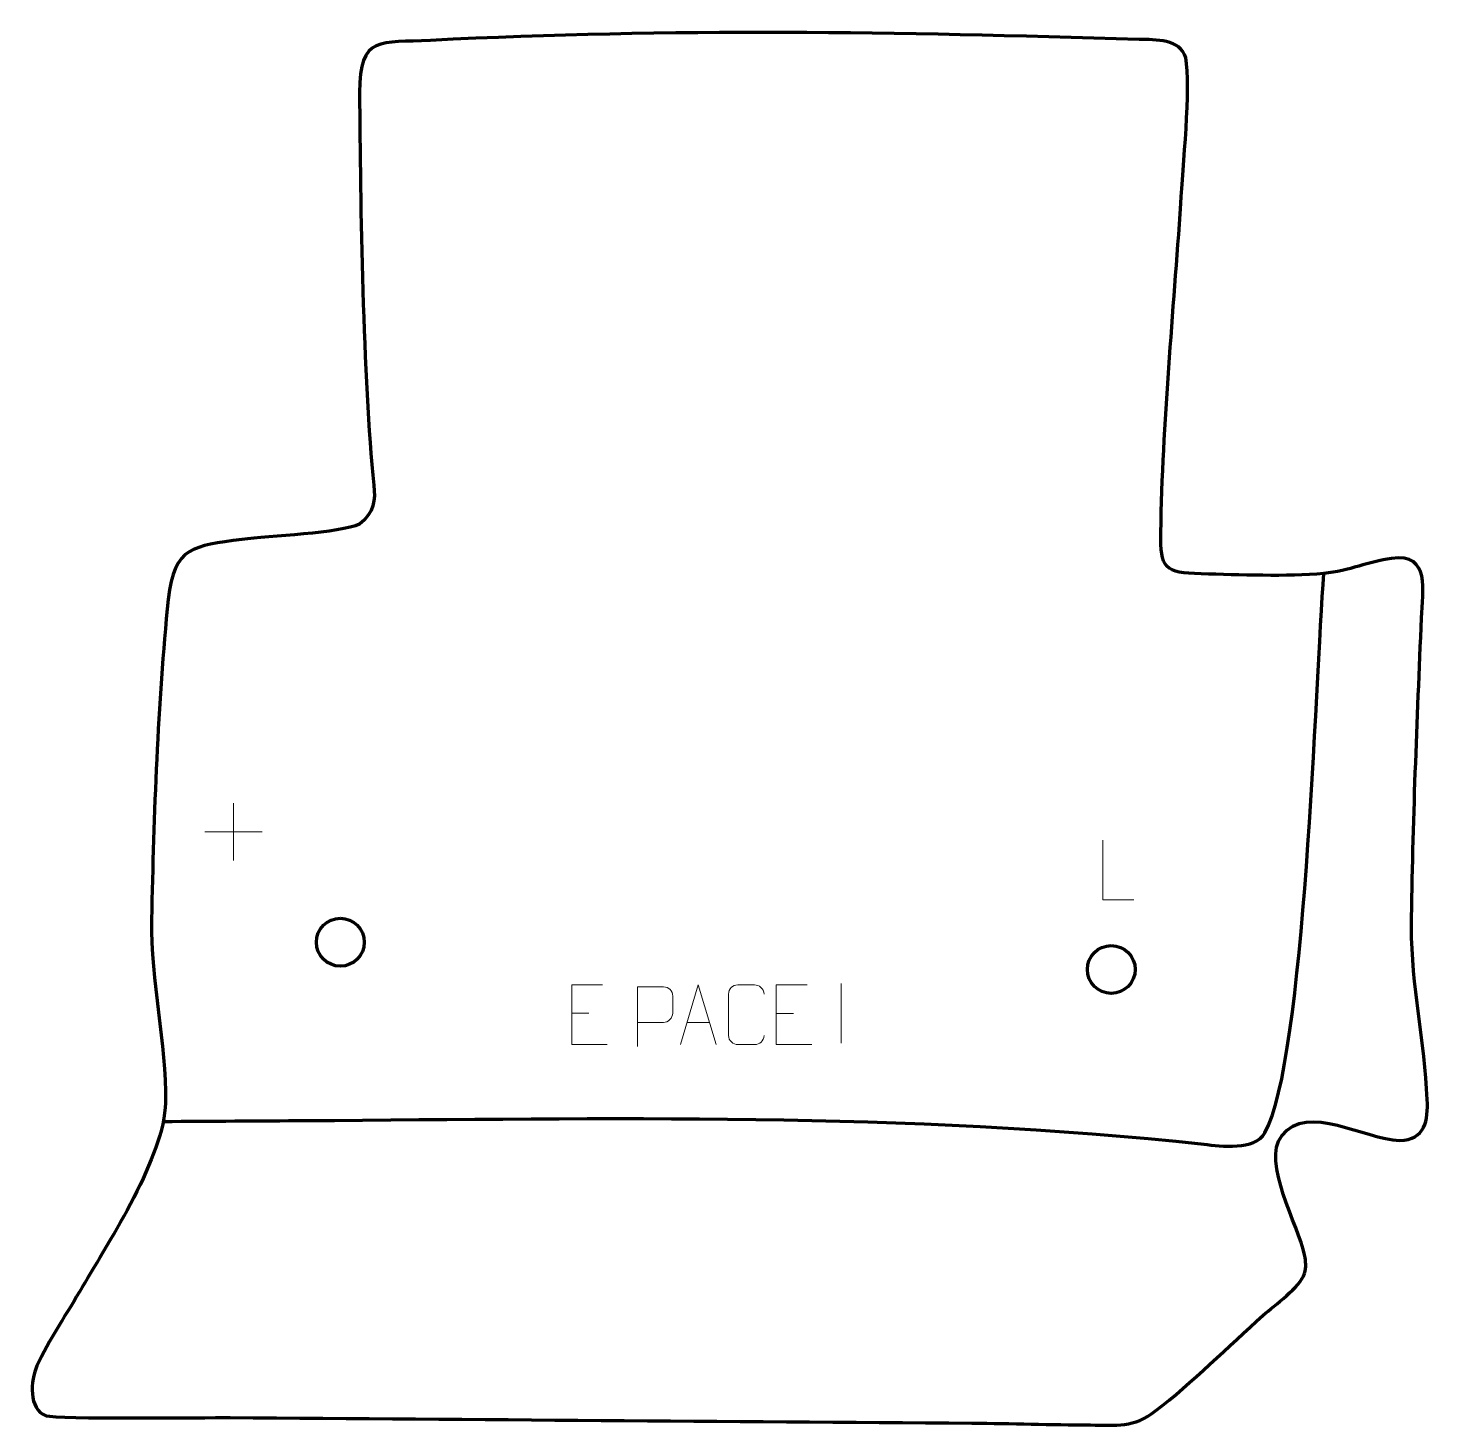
# Model space of a CAD drawing. Header units: millimetres. Extents: x 945 to 1531, y 126 to 711.
import ezdxf

# ---------------------------------------------------------------- set-up
doc = ezdxf.new("R2010")
doc.units = ezdxf.units.MM
doc.header["$MEASUREMENT"] = 0
doc.layers.add('layer 2', color=7, linetype='Continuous')
doc.layers.add('layer 3', color=7, linetype='Continuous')

msp = doc.modelspace()

# ---------------------------------------------------------------- linework, layer by layer
at = {"layer": 'layer 2', "color": 142, "lineweight": 200}
for centre in [(1075.2307, 329.0781), (1397.4937, 317.7011)]:
    msp.add_ellipse(centre, major_axis=(0, 10), ratio=1, dxfattribs=at)
at = {"layer": 'layer 2', "color": 142, "lineweight": 158}
msp.add_open_spline([(1001.2114, 254.2214), (1021.1775, 254.3411), (1041.1436, 254.4607), (1061.1097, 254.5804), (1061.1097, 254.5804), (1186.1206, 255.4026), (1311.7032, 258.29), (1436.1964, 244.6881), (1436.1964, 244.6881), (1443.391, 243.902), (1457.4445, 241.8867), (1461.7113, 249.5097), (1461.7113, 249.5097), (1478.4997, 279.5039), (1482.9436, 438.3007), (1486.3327, 483.1602)], degree=3, knots=[0, 0, 0, 0, 0.2, 0.2, 0.2, 0.2, 0.4, 0.4, 0.4, 0.4, 0.6, 0.6, 0.6, 0.6, 1, 1, 1, 1], dxfattribs=at)
at = {"layer": 'layer 3', "color": 242, "lineweight": 158}
msp.add_open_spline([(1478.2817, 190.6663), (1476.4446, 184.9308), (1465.8362, 177.4411), (1460.9824, 173.1994), (1460.9824, 173.1994), (1446.4498, 160.2535), (1431.2113, 144.9904), (1415.9981, 133.218), (1415.9981, 133.218), (1406.8512, 126.1399), (1399.7503, 127.3077), (1388.7484, 127.3646), (1388.7484, 127.3646), (1372.3055, 127.4496), (1355.7663, 128.0214), (1339.2414, 128.1447), (1339.2414, 128.1447), (1235.8816, 128.9163), (1132.5219, 129.6907), (1029.1621, 130.4652), (1029.1621, 130.4652), (1018.6432, 130.4955), (956.5774, 129.7749), (952.2467, 131.2593), (952.2467, 131.2593), (944.6864, 133.8508), (945.7507, 145.9959), (948.4074, 152.0698), (948.4074, 152.0698), (953.1252, 162.4296), (961.376, 174.7082), (967.3342, 184.9388), (967.3342, 184.9388), (978.6461, 204.2372), (1001.7832, 240.0253), (1002.1035, 261.9365), (1002.1035, 261.9365), (1002.4722, 287.1621), (995.9953, 312.4198), (996.3211, 338.5917), (996.3211, 338.5917), (997.1941, 382.3053), (998.8151, 428.9197), (1003.2683, 472.3512), (1003.2683, 472.3512), (1005.8969, 494.8526), (1013.579, 494.3871), (1034.1054, 497.4303), (1034.1054, 497.4303), (1045.1394, 498.854), (1075.3191, 499.9126), (1083.2498, 503.8117), (1083.2498, 503.8117), (1089.535, 508.6685), (1089.8739, 513.8785), (1089.2407, 520.0023), (1089.2407, 520.0023), (1084.6251, 564.6358), (1083.5465, 637.3619), (1083.2711, 684.1914), (1083.2711, 684.1914), (1083.1295, 708.2533), (1092.0943, 704.8334), (1112.9228, 705.9056), (1112.9228, 705.9056), (1214.8417, 711.0686), (1307.4739, 709.4225), (1409.0864, 706.3253), (1409.0864, 706.3253), (1416.0088, 706.1143), (1426.4255, 706.6623), (1428.5951, 698.6495), (1428.5951, 698.6495), (1430.8946, 686.6928), (1427.3723, 652.2404), (1426.553, 637.7359), (1426.553, 637.7359), (1423.5149, 591.9456), (1418.9921, 546.2641), (1418.2099, 500.3491), (1418.2099, 500.3491), (1417.9562, 485.4556), (1419.6363, 483.3906), (1435.0852, 483.0089), (1435.0852, 483.0089), (1450.8372, 482.6196), (1470.8764, 481.7334), (1486.3327, 483.1602), (1486.3327, 483.1602), (1497.101, 484.2432), (1505.0444, 488.2017), (1514.6529, 489.4795), (1514.6529, 489.4795), (1531.1154, 491.6688), (1527.6321, 475.9667), (1527.158, 464.6005), (1527.158, 464.6005), (1525.4187, 421.7117), (1523.4455, 378.4137), (1522.9658, 335.5111), (1522.9658, 335.5111), (1522.9789, 310.7618), (1528.5169, 287.5301), (1529.5767, 263.356), (1529.5767, 263.356), (1529.9557, 254.7113), (1528.8024, 246.4885), (1517.9829, 246.2915), (1517.9829, 246.2915), (1503.4248, 246.5839), (1479.6442, 262.2305), (1468.76, 248.2609), (1468.76, 248.2609), (1460.2217, 237.302), (1475.8394, 210.5153), (1478.2958, 198.4365), (1478.2958, 198.4365), (1478.8883, 195.5231), (1479.0104, 193.5515), (1478.2817, 190.6663)], degree=3, knots=[0, 0, 0, 0, 0.03225806, 0.03225806, 0.03225806, 0.03225806, 0.06451613, 0.06451613, 0.06451613, 0.06451613, 0.09677419, 0.09677419, 0.09677419, 0.09677419, 0.12903226, 0.12903226, 0.12903226, 0.12903226, 0.16129032, 0.16129032, 0.16129032, 0.16129032, 0.19354839, 0.19354839, 0.19354839, 0.19354839, 0.22580645, 0.22580645, 0.22580645, 0.22580645, 0.25806452, 0.25806452, 0.25806452, 0.25806452, 0.29032258, 0.29032258, 0.29032258, 0.29032258, 0.32258065, 0.32258065, 0.32258065, 0.32258065, 0.35483871, 0.35483871, 0.35483871, 0.35483871, 0.38709677, 0.38709677, 0.38709677, 0.38709677, 0.41935484, 0.41935484, 0.41935484, 0.41935484, 0.4516129, 0.4516129, 0.4516129, 0.4516129, 0.48387097, 0.48387097, 0.48387097, 0.48387097, 0.51612903, 0.51612903, 0.51612903, 0.51612903, 0.5483871, 0.5483871, 0.5483871, 0.5483871, 0.58064516, 0.58064516, 0.58064516, 0.58064516, 0.61290323, 0.61290323, 0.61290323, 0.61290323, 0.64516129, 0.64516129, 0.64516129, 0.64516129, 0.67741935, 0.67741935, 0.67741935, 0.67741935, 0.70967742, 0.70967742, 0.70967742, 0.70967742, 0.74193548, 0.74193548, 0.74193548, 0.74193548, 0.77419355, 0.77419355, 0.77419355, 0.77419355, 0.80645161, 0.80645161, 0.80645161, 0.80645161, 0.83870968, 0.83870968, 0.83870968, 0.83870968, 0.87096774, 0.87096774, 0.87096774, 0.87096774, 0.90322581, 0.90322581, 0.90322581, 0.90322581, 0.93548387, 0.93548387, 0.93548387, 0.93548387, 1, 1, 1, 1], dxfattribs=at)
at = {"layer": 'layer 3', "color": 250, "lineweight": 9}
for points in [[(1030.5337, 387.1902), (1030.5337, 387.1902), (1030.5337, 363.2123), (1030.5337, 363.2123)], [(1018.5448, 375.2012), (1018.5448, 375.2012), (1042.5227, 375.2012), (1042.5227, 375.2012)], [(1284.6419, 311.8622), (1284.6419, 311.8622), (1284.6419, 286.8881), (1284.6419, 286.8881)], [(1171.957, 299.4438), (1171.957, 299.4438), (1179.1251, 299.4438), (1179.1251, 299.4438)], [(1257.4738, 299.3751), (1257.4738, 299.3751), (1264.6419, 299.3751), (1264.6419, 299.3751)], [(1220.1588, 295.5507), (1220.1588, 295.5507), (1229.6545, 295.5507), (1229.6545, 295.5507)]]:
    msp.add_open_spline(points, degree=3, dxfattribs=at)
for points, knots in [([(1406.8737, 346.8495), (1406.8737, 346.8495), (1393.9246, 346.8495), (1393.9246, 346.8495), (1393.9246, 346.8495), (1393.9246, 346.8495), (1393.9246, 371.8031), (1393.9246, 371.8031)], [0, 0, 0, 0, 0.33333333, 0.33333333, 0.33333333, 0.33333333, 1, 1, 1, 1]), ([(1184.8309, 311.3235), (1184.8309, 311.3235), (1171.957, 311.3235), (1171.957, 311.3235), (1171.957, 311.3235), (1171.957, 311.3235), (1171.957, 286.3699), (1171.957, 286.3699), (1171.957, 286.3699), (1171.957, 286.3699), (1186.8228, 286.3699), (1186.8228, 286.3699)], [0, 0, 0, 0, 0.25, 0.25, 0.25, 0.25, 0.5, 0.5, 0.5, 0.5, 1, 1, 1, 1]), ([(1217.4362, 286.3013), (1217.4362, 286.3013), (1224.8072, 311.2548), (1224.8072, 311.2548), (1224.8072, 311.2548), (1224.8072, 311.2548), (1232.3771, 286.3013), (1232.3771, 286.3013)], [0, 0, 0, 0, 0.33333333, 0.33333333, 0.33333333, 0.33333333, 1, 1, 1, 1]), ([(1252.3297, 290.119), (1252.1899, 287.7956), (1250.5127, 286.316), (1248.365, 286.3052), (1248.365, 286.3052), (1246.0331, 286.3056), (1243.7012, 286.3056), (1241.3697, 286.3052), (1241.3697, 286.3052), (1239.4447, 286.1998), (1237.4726, 288.0843), (1237.4838, 290.1016), (1237.4838, 290.1016), (1237.4842, 295.8717), (1237.4842, 301.6414), (1237.4838, 307.4107), (1237.4838, 307.4107), (1237.488, 309.5488), (1239.2347, 311.268), (1241.3871, 311.2545), (1241.3871, 311.2545), (1243.7128, 311.2545), (1246.0389, 311.2545), (1248.365, 311.2545), (1248.365, 311.2545), (1250.3116, 311.29), (1252.303, 309.7985), (1252.3297, 307.3609)], [0, 0, 0, 0, 0.125, 0.125, 0.125, 0.125, 0.25, 0.25, 0.25, 0.25, 0.375, 0.375, 0.375, 0.375, 0.5, 0.5, 0.5, 0.5, 0.625, 0.625, 0.625, 0.625, 0.75, 0.75, 0.75, 0.75, 1, 1, 1, 1]), ([(1270.3477, 311.2548), (1270.3477, 311.2548), (1257.4738, 311.2548), (1257.4738, 311.2548), (1257.4738, 311.2548), (1257.4738, 311.2548), (1257.4738, 286.3012), (1257.4738, 286.3012), (1257.4738, 286.3012), (1257.4738, 286.3012), (1272.3396, 286.3012), (1272.3396, 286.3012)], [0, 0, 0, 0, 0.25, 0.25, 0.25, 0.25, 0.5, 0.5, 0.5, 0.5, 1, 1, 1, 1]), ([(1199.4888, 285.4586), (1199.4888, 285.4586), (1199.4888, 310.4122), (1199.4888, 310.4122), (1199.4888, 310.4122), (1203.0838, 310.4122), (1206.6791, 310.4122), (1210.2745, 310.4122), (1210.2745, 310.4122), (1212.5997, 310.3743), (1214.1571, 308.8842), (1214.1529, 306.5181), (1214.1529, 306.5181), (1214.1525, 304.4824), (1214.1525, 301.4231), (1214.1529, 299.3871), (1214.1529, 299.3871), (1214.1464, 297.5117), (1212.3342, 295.5698), (1210.3246, 295.5507), (1210.3246, 295.5507), (1210.3246, 295.5507), (1199.4888, 295.5507), (1199.4888, 295.5507)], [0, 0, 0, 0, 0.14285714, 0.14285714, 0.14285714, 0.14285714, 0.28571429, 0.28571429, 0.28571429, 0.28571429, 0.42857143, 0.42857143, 0.42857143, 0.42857143, 0.57142857, 0.57142857, 0.57142857, 0.57142857, 0.71428571, 0.71428571, 0.71428571, 0.71428571, 1, 1, 1, 1])]:
    msp.add_open_spline(points, degree=3, knots=knots, dxfattribs=at)

doc.saveas('drawing.dxf')
